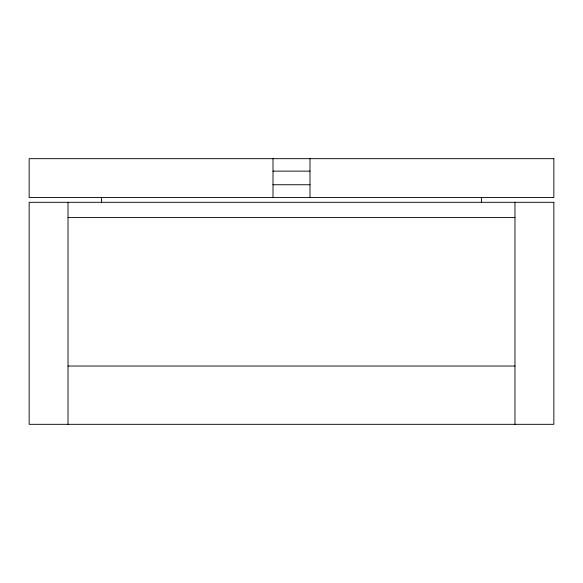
<?xml version="1.0" encoding="UTF-8"?>
<svg xmlns="http://www.w3.org/2000/svg" width="583" height="583" viewBox="0 0 583 583"><rect width="100%" height="100%" fill="white"/><g stroke="black" fill="none" stroke-linecap="round" stroke-linejoin="round"><path stroke-width="0.87" d="M273.004 171.125L309.996 171.125M273.004 184.745L309.996 184.745M68.022 217.59L514.978 217.59M68.022 366.029L514.978 366.029M514.978 202.308L514.978 424.322M481.405 197.331L481.405 202.797M309.996 158.678L309.996 197.542M273.004 158.678L273.004 197.542M101.595 197.331L101.595 202.797M68.022 202.308L68.022 424.322M553.85 158.678L29.15 158.678L29.15 197.542L553.85 197.542L553.85 158.678M553.85 202.308L29.15 202.308L29.15 424.322L553.85 424.322L553.85 202.308"/></g></svg>
